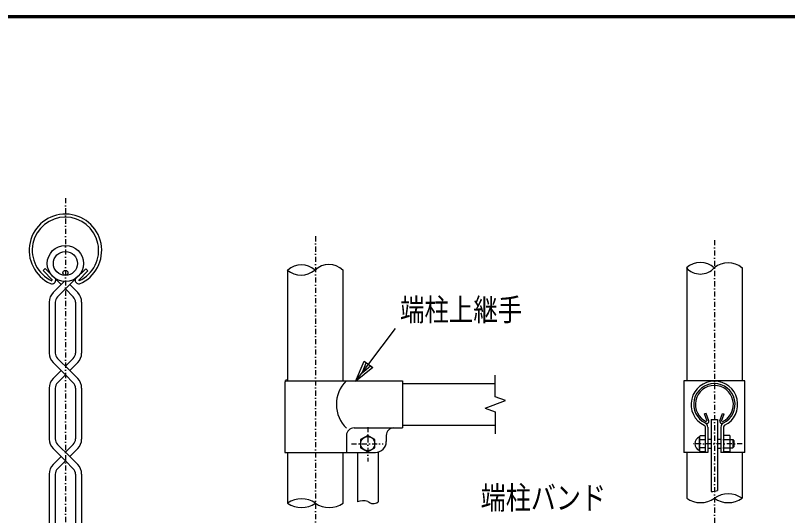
# Model space of a CAD drawing. Units: millimetres, scale not verified. Extents: x -4425 to 4425, y -3150 to 3150.
# Drawn here: x 733 to 2250, y 1943 to 2925 of the extents above; entities that cross this region are included whole.
import ezdxf
from ezdxf.enums import TextEntityAlignment as Align

# ---------------------------------------------------------------- set-up
doc = ezdxf.new("R2010")
doc.units = ezdxf.units.MM
doc.header["$LTSCALE"] = 20
doc.linetypes.add('USER1', pattern=[1.01, 0.5, -0.25, 0.01, -0.25])
for name, color, linetype, lineweight in [('0-2_1', 7, 'Continuous', 25), ('0-3_0', 7, 'Continuous', 25), ('0-E_WAKU', 7, 'Continuous', 25)]:
    doc.layers.add(name, color=color, linetype=linetype, lineweight=lineweight)
doc.styles.add('ＭＳ ゴシック', font='')
doc.styles.get('ＭＳ ゴシック').set_extended_font_data('MS Gothic')

# ---------------------------------------------------------------- blocks, each defined once
blk = doc.blocks.new('C40')
at = {"layer": '0-2_1', "color": 4}
blk.add_line((113611.4, 113258.7), (115174.5, 115340.6), dxfattribs=at)
blk.add_lwpolyline([(114283.6, 113804.4), (113611.4, 113258.7), (113947.8, 114056.6)], close=True, dxfattribs=at)
blk.add_lwpolyline([(114199.7, 113867.4), (113863.5, 113594.6), (114031.7, 113993.5)], dxfattribs=at)
blk = doc.blocks.new('C78')
at = {"layer": '0-2_1', "color": 4}
blk.add_line((113611.4, 113258.7), (115174.5, 115340.6), dxfattribs=at)
blk.add_lwpolyline([(114283.6, 113804.4), (113611.4, 113258.7), (113947.8, 114056.6)], close=True, dxfattribs=at)
blk.add_lwpolyline([(114199.7, 113867.4), (113863.5, 113594.6), (114031.7, 113993.5)], dxfattribs=at)

msp = doc.modelspace()

# ---------------------------------------------------------------- linework, layer by layer
at = {"layer": '0-2_1', "color": 4, "linetype": 'USER1'}
for p, q in [((831.58, 2566.55), (831.58, 1037.16)), ((1322.69, 2491.38), (1322.69, 1114.32)), ((2106.64, 2483.93), (2106.64, 1110.94)), ((1425.54, 2116.82), (1425.54, 2049.56)), ((1393.57, 2084.26), (1456.19, 2084.26)), ((2161.16, 2084.26), (2060.16, 2084.26))]:
    msp.add_line(p, q, dxfattribs=at)
at = {"layer": '0-2_1'}
for p, q in [((791.87, 2428.19), (787.63, 2423.94)), ((791.87, 2428.19), (787.63, 2423.94)), ((811.08, 2408.98), (791.87, 2428.19)), ((811.08, 2408.98), (791.87, 2428.19)), ((852.35, 2408.58), (871.55, 2427.78)), ((852.35, 2408.58), (871.55, 2427.78)), ((871.55, 2427.78), (875.79, 2423.54)), ((871.55, 2427.78), (875.79, 2423.54)), ((2052.21, 2429.9), (2052.21, 2207.47)), ((2161.06, 2429.9), (2161.06, 2207.47)), ((806.23, 2405.35), (787.63, 2423.94)), ((806.23, 2405.35), (787.63, 2423.94)), ((857.2, 2404.95), (875.79, 2423.54)), ((857.2, 2404.95), (875.79, 2423.54)), ((1268.26, 2207.47), (1268.26, 2425.36)), ((1377.11, 2207.47), (1377.11, 2425.36)), ((823.1, 2396.47), (810.66, 2408.9)), ((823.1, 2396.47), (810.66, 2408.9)), ((823.1, 2396.47), (829.13, 2402.5)), ((823.1, 2396.47), (829.13, 2402.5)), ((807.4, 2380.77), (823.1, 2396.47)), ((807.4, 2380.77), (823.1, 2396.47)), ((847.06, 2372.5), (831.58, 2387.98)), ((847.06, 2372.5), (831.58, 2387.98)), ((855.77, 2380.77), (840.07, 2396.47)), ((855.77, 2380.77), (840.07, 2396.47)), ((799.71, 2362.2), (799.71, 2261.98)), ((799.71, 2362.2), (799.71, 2261.98)), ((811.71, 2361.89), (811.71, 2262.29)), ((811.71, 2361.89), (811.71, 2262.29)), ((851.46, 2361.89), (851.46, 2262.29)), ((851.46, 2361.89), (851.46, 2262.29)), ((863.46, 2362.2), (863.46, 2261.98)), ((863.46, 2362.2), (863.46, 2261.98)), ((840.07, 2227.72), (816.1, 2251.68)), ((840.07, 2227.72), (816.1, 2251.68)), ((831.58, 2236.2), (847.06, 2251.68)), ((831.58, 2236.2), (847.06, 2251.68)), ((831.58, 2219.23), (807.4, 2243.42)), ((831.58, 2219.23), (807.4, 2243.42)), ((840.07, 2227.72), (855.77, 2243.42)), ((840.07, 2227.72), (855.77, 2243.42)), ((807.4, 2212.02), (823.1, 2227.72)), ((807.4, 2212.02), (823.1, 2227.72)), ((816.1, 2203.75), (831.58, 2219.23)), ((816.1, 2203.75), (831.58, 2219.23)), ((847.06, 2203.75), (831.58, 2219.23)), ((847.06, 2203.75), (831.58, 2219.23)), ((855.77, 2212.02), (840.07, 2227.72)), ((855.77, 2212.02), (840.07, 2227.72)), ((1262.9, 2207.47), (1494.11, 2207.47)), ((1262.9, 2204.29), (1262.9, 2067.11)), ((1494.11, 2207.47), (1494.11, 2115.33)), ((1494.11, 2202.11), (1676.26, 2202.11)), ((2166.42, 2207.47), (2046.85, 2207.47)), ((2046.85, 2207.47), (2046.85, 2067.11)), ((2166.42, 2067.11), (2166.42, 2207.47)), ((799.71, 2193.45), (799.71, 2093.23)), ((799.71, 2193.45), (799.71, 2093.23)), ((811.71, 2193.14), (811.71, 2093.54)), ((811.71, 2193.14), (811.71, 2093.54)), ((851.46, 2193.14), (851.46, 2093.54)), ((851.46, 2193.14), (851.46, 2093.54)), ((863.46, 2193.45), (863.46, 2093.23)), ((863.46, 2193.45), (863.46, 2093.23)), ((2090.51, 2143.73), (2087.29, 2142.56)), ((2090.51, 2143.73), (2087.29, 2142.56)), ((2092.43, 2128.44), (2087.29, 2142.56)), ((2092.43, 2128.44), (2087.29, 2142.56)), ((2095.82, 2129.15), (2090.51, 2143.73)), ((2095.82, 2129.15), (2090.51, 2143.73)), ((2117.45, 2129.15), (2122.76, 2143.73)), ((2117.45, 2129.15), (2122.76, 2143.73)), ((2120.84, 2128.44), (2125.98, 2142.56)), ((2120.84, 2128.44), (2125.98, 2142.56)), ((2122.76, 2143.73), (2125.98, 2142.56)), ((2122.76, 2143.73), (2125.98, 2142.56)), ((2100.21, 2131.91), (2100.21, 1990.31)), ((2100.21, 2131.91), (2113.07, 2131.91)), ((2100.21, 2131.91), (2100.21, 1990.31)), ((2100.21, 2131.91), (2113.07, 2131.91)), ((2113.07, 2131.91), (2113.07, 1992.19)), ((1398.86, 2115.33), (1494.11, 2115.33)), ((1494.11, 2120.69), (1676.26, 2120.69)), ((2088.85, 2116.49), (2088.85, 2067.11)), ((2088.85, 2116.49), (2088.85, 2067.11)), ((2093.78, 2116.61), (2093.78, 2067.11)), ((2093.78, 2116.61), (2093.78, 2067.11)), ((2119.49, 2116.61), (2119.49, 2067.11)), ((2119.49, 2116.61), (2119.49, 2067.11)), ((2124.42, 2116.5), (2124.42, 2067.11)), ((2124.42, 2116.5), (2124.42, 2067.11)), ((1383.86, 2100.33), (1383.86, 2067.11)), ((1383.86, 2100.33), (1383.86, 2067.11)), ((1383.86, 2100.33), (1383.86, 2067.11)), ((1461.97, 2100.33), (1461.97, 2088.54)), ((1461.97, 2100.33), (1461.97, 2088.54)), ((2077.07, 2097.48), (2078.71, 2100.33)), ((2077.07, 2097.48), (2078.71, 2100.33)), ((2077.07, 2071.03), (2077.07, 2097.48)), ((2078.71, 2100.33), (2088.85, 2100.33)), ((2137.28, 2100.33), (2124.42, 2100.33)), ((2137.28, 2100.33), (2137.28, 2068.19)), ((840.07, 2058.97), (816.1, 2082.93)), ((840.07, 2058.97), (816.1, 2082.93)), ((831.58, 2067.45), (847.06, 2082.93)), ((831.58, 2067.45), (847.06, 2082.93)), ((2078.36, 2092.29), (2088.85, 2092.29)), ((2093.78, 2092.83), (2100.21, 2092.83)), ((2113.07, 2092.83), (2119.49, 2092.83)), ((2123.35, 2092.29), (2142.64, 2092.29)), ((2142.64, 2092.29), (2144.78, 2090.14)), ((2142.64, 2092.29), (2142.64, 2076.23)), ((2142.64, 2092.29), (2144.78, 2090.14)), ((2144.78, 2078.37), (2142.64, 2076.23)), ((2144.78, 2078.37), (2142.64, 2076.23)), ((2144.78, 2090.14), (2144.78, 2078.37)), ((831.58, 2050.48), (807.4, 2074.67)), ((831.58, 2050.48), (807.4, 2074.67)), ((840.07, 2058.97), (855.77, 2074.67)), ((840.07, 2058.97), (855.77, 2074.67)), ((1262.9, 2067.11), (1440.54, 2067.11)), ((1268.26, 1967.47), (1268.26, 2067.11)), ((1377.11, 1967.47), (1377.11, 2067.11)), ((1405.19, 2067.11), (1405.18, 1969.84)), ((1445.9, 2067.11), (1445.9, 1969.84)), ((2093.78, 2067.11), (2046.85, 2067.11)), ((2093.78, 2067.11), (2046.85, 2067.11)), ((2052.21, 2067.11), (2052.21, 1977.11)), ((2078.71, 2068.19), (2077.07, 2071.03)), ((2088.85, 2076.22), (2078.36, 2076.22)), ((2093.78, 2075.69), (2100.21, 2075.69)), ((2113.07, 2075.69), (2119.49, 2075.69)), ((2161.07, 2067.11), (2119.49, 2067.11)), ((2161.07, 2067.11), (2119.49, 2067.11)), ((2123.35, 2076.23), (2142.64, 2076.23)), ((2137.28, 2068.19), (2124.42, 2068.19)), ((2161.07, 2067.11), (2161.07, 1977.11)), ((2166.42, 2067.11), (2161.07, 2067.11)), ((2166.42, 2067.11), (2161.07, 2067.11)), ((807.4, 2043.27), (823.1, 2058.97)), ((807.4, 2043.27), (823.1, 2058.97)), ((816.1, 2035), (831.58, 2050.48)), ((816.1, 2035), (831.58, 2050.48)), ((847.06, 2035), (831.58, 2050.48)), ((847.06, 2035), (831.58, 2050.48)), ((855.77, 2043.27), (840.07, 2058.97)), ((855.77, 2043.27), (840.07, 2058.97)), ((799.71, 2024.7), (799.71, 1924.48)), ((799.71, 2024.7), (799.71, 1924.48)), ((811.71, 2024.39), (811.71, 1924.79)), ((811.71, 2024.39), (811.71, 1924.79)), ((851.46, 2024.39), (851.46, 1924.79)), ((851.46, 2024.39), (851.46, 1924.79)), ((863.46, 2024.7), (863.46, 1924.48)), ((863.46, 2024.7), (863.46, 1924.48))]:
    msp.add_line(p, q, dxfattribs=at)
at = {"layer": '0-2_1', "color": 4}
for p, q in [((1676.26, 2176.06), (1676.26, 2218.91)), ((1696.39, 2168.73), (1676.26, 2176.06)), ((1656.12, 2154.07), (1696.39, 2168.73))]:
    msp.add_line(p, q, dxfattribs=at)
at = {"layer": '0-2_1'}
for points in [[(816.1, 2372.5), (831.58, 2387.98), (852.5, 2408.9)], [(816.1, 2372.5), (831.58, 2387.98), (852.5, 2408.9)], [(2088.85, 2068.19), (2078.71, 2068.19), (2077.07, 2071.03)]]:
    msp.add_lwpolyline(points, dxfattribs=at)
at = {"layer": '0-2_1', "color": 4}
msp.add_lwpolyline([(1656.12, 2154.07), (1676.26, 2146.74), (1676.26, 2103.88)], dxfattribs=at)
at = {"layer": '0-2_1'}
msp.add_lwpolyline([(1425.54, 2100.34), (1411.61, 2092.3), (1411.61, 2076.21), (1425.54, 2068.17), (1439.47, 2076.21), (1439.47, 2092.3)], close=True, dxfattribs=at)
for centre, radius in [((831.58, 2438.04), 35.62), ((831.58, 2438.04), 35.62), ((831.58, 2438.04), 23.62), ((831.58, 2438.04), 23.62), ((831.58, 2419.67), 4.88), ((831.58, 2419.67), 4.88), ((1425.54, 2084.26), 13.93)]:
    msp.add_circle(centre, radius, dxfattribs=at)
for centre, radius, start, end in [((831.67, 2463.77), 71.25, 292.92905, 245.65784), ((831.67, 2463.77), 71.25, 292.92905, 245.65784), ((831.67, 2463.77), 65.25, 294.33545, 245.82672), ((831.67, 2463.77), 65.25, 294.33545, 245.82672), ((1295.37, 2395.24), 40.03, 48.08937, 131.93501), ((1349.38, 2396.2), 39.68, 46.56677, 133.41691), ((2079.04, 2455.04), 37.68, 223.25937, 316.84833), ((2079.12, 2400.95), 39.22, 46.21177, 133.85914), ((2133.56, 2398.3), 41.27, 48.57437, 131.4261), ((1294.53, 2457.63), 42.33, 230.37143, 309.6629), ((805.42, 2405.75), 7.5, 245.55145, 10.65768), ((805.42, 2405.75), 7.5, 245.55145, 10.65768), ((857.92, 2405.72), 7.5, 169.34225, 276.63836), ((857.92, 2405.72), 7.5, 169.34225, 276.63836), ((825.96, 2362.2), 26.25, 134.99994, 179.99992), ((825.96, 2362.2), 26.25, 134.99994, 179.99992), ((826.71, 2361.89), 15, 134.99994, 179.99992), ((826.71, 2361.89), 15, 134.99994, 179.99992), ((836.46, 2361.89), 15, 0, 45.00122), ((836.46, 2361.89), 15, 0, 45.00122), ((837.21, 2362.2), 26.25, 0, 44.99998), ((837.21, 2362.2), 26.25, 0, 44.99998), ((825.96, 2261.98), 26.25, 179.99992, 225.00006), ((825.96, 2261.98), 26.25, 179.99992, 225.00006), ((826.71, 2262.29), 15, 179.99992, 225.0013), ((826.71, 2262.29), 15, 179.99992, 225.0013), ((836.46, 2262.29), 15, 315.00125, 0), ((836.46, 2262.29), 15, 315.00125, 0), ((837.21, 2261.98), 26.25, 315.00003, 0), ((837.21, 2261.98), 26.25, 315.00003, 0), ((825.96, 2193.45), 26.25, 134.99994, 179.99992), ((825.96, 2193.45), 26.25, 134.99994, 179.99992), ((826.71, 2193.14), 15, 134.99994, 179.99992), ((826.71, 2193.14), 15, 134.99994, 179.99992), ((836.46, 2193.14), 15, 0, 45.00122), ((836.46, 2193.14), 15, 0, 45.00122), ((837.21, 2193.45), 26.25, 0, 44.99998), ((837.21, 2193.45), 26.25, 0, 44.99998), ((1269.97, 2204.29), 7.07, 122.56775, 180), ((1269.97, 2204.29), 7.07, 122.56775, 180), ((1428.83, 2161.31), 64.93, 134.70699, 225.94341), ((2106.64, 2161.4), 45.75, 296.17496, 243.82745), ((2106.64, 2161.4), 40.71, 296.23563, 243.76709), ((2106.64, 2161.4), 40.71, 296.23563, 243.76709), ((2106.64, 2161.4), 37.29, 294.33505, 245.82556), ((2084.57, 2116.61), 9.21, 0, 63.76679), ((2084.57, 2116.61), 9.21, 0, 63.76679), ((2091.64, 2128.25), 4.29, 245.55661, 10.65573), ((2091.64, 2128.25), 4.29, 245.55661, 10.65573), ((2121.64, 2128.23), 4.29, 169.34418, 287.95502), ((2121.64, 2128.23), 4.29, 169.34418, 287.95502), ((2128.71, 2116.61), 9.21, 116.23545, 180), ((2128.71, 2116.61), 9.21, 116.23545, 180), ((1398.86, 2100.33), 15, 90, 180), ((1476.97, 2100.33), 15, 90, 180), ((2084.57, 2116.49), 4.29, 0, 63.82726), ((2084.57, 2116.49), 4.29, 0, 63.82726), ((2128.71, 2116.5), 4.29, 116.17509, 180), ((2128.71, 2116.5), 4.29, 116.17509, 180), ((826.71, 2093.54), 15, 179.99992, 225.0013), ((826.71, 2093.54), 15, 179.99992, 225.0013), ((836.46, 2093.54), 15, 315.00125, 0), ((836.46, 2093.54), 15, 315.00125, 0), ((2083.26, 2084.26), 14.76, 114.79445, 245.20555), ((2102.53, 2101.05), 25.71, 187.97958, 199.90953), ((2102.53, 2101.05), 25.71, 187.97958, 199.90953), ((825.96, 2093.23), 26.25, 179.99992, 225.00006), ((825.96, 2093.23), 26.25, 179.99992, 225.00006), ((837.21, 2093.23), 26.25, 315.00003, 0), ((837.21, 2093.23), 26.25, 315.00003, 0), ((1440.54, 2088.54), 21.43, 270, 0), ((2102.78, 2084.26), 25.71, 161.79011, 198.20989), ((2102.78, 2084.26), 25.71, 161.79011, 198.20989), ((2102.53, 2067.46), 25.71, 160.09047, 172.02042), ((2102.53, 2067.46), 25.71, 160.09047, 172.02042), ((825.96, 2024.7), 26.25, 134.99994, 179.99992), ((825.96, 2024.7), 26.25, 134.99994, 179.99992), ((826.71, 2024.39), 15, 134.99994, 179.99992), ((826.71, 2024.39), 15, 134.99994, 179.99992), ((836.46, 2024.39), 15, 0, 45.00122), ((836.46, 2024.39), 15, 0, 45.00122), ((837.21, 2024.7), 26.25, 0, 44.99998), ((837.21, 2024.7), 26.25, 0, 44.99998)]:
    msp.add_arc(centre, radius, start, end, dxfattribs=at)
at = {"layer": '0-2_1', "color": 4}
for centre, radius, start, end in [((2099.83, 2037.79), 47.48, 270.46069, 286.18957), ((2099.83, 2037.79), 47.48, 270.46069, 286.18957), ((1295.47, 1928.55), 47.49, 55.03597, 124.96473), ((2079.42, 2016.03), 47.49, 235.03572, 304.96435), ((2133.85, 1938.2), 47.49, 55.03565, 124.96428), ((2133.85, 2016.03), 47.49, 235.03604, 304.96435), ((1295.47, 2006.39), 47.49, 235.03528, 304.96435), ((1349.9, 2006.39), 47.49, 235.03604, 304.96481), ((1417.42, 1934.31), 37.58, 76.84252, 108.99897), ((1436.54, 1981.63), 15.05, 225.44725, 308.45767)]:
    msp.add_arc(centre, radius, start, end, dxfattribs=at)
at = {"layer": '0-E_WAKU'}
msp.add_line((-4048, 2923), (4198, 2923), dxfattribs=at)
msp.add_lwpolyline([(-4050, 2925), (4200, 2925), (4200, -2925), (-4050, -2925)], close=True, dxfattribs=at)
msp.add_lwpolyline([(-4046, -2921), (-4046, 2921), (4196, 2921)], dxfattribs=at)

# ---------------------------------------------------------------- block references
at = {"layer": '0-3_0', "xscale": 0.05, "yscale": 0.05}
for name in ['C40', 'C78']:
    msp.add_blockref(name, (-4278.79, -3456.71), dxfattribs=at)

# ---------------------------------------------------------------- texts
at = {"layer": '0-2_1', "color": 4, "style": 'ＭＳ ゴシック', "width": 0.8}
for s, height, p in [('端柱上継手', 43.99, (1489.05, 2312.04)), ('端柱上継手', 43.99, (1489.05, 2312.04)), ('端柱バンド', 45.16, (1647.44, 1942)), ('端柱バンド', 45.16, (1647.44, 1942))]:
    msp.add_text(s, height=height, dxfattribs=at).set_placement(p, align=Align.BOTTOM_LEFT)

doc.saveas('drawing.dxf')
